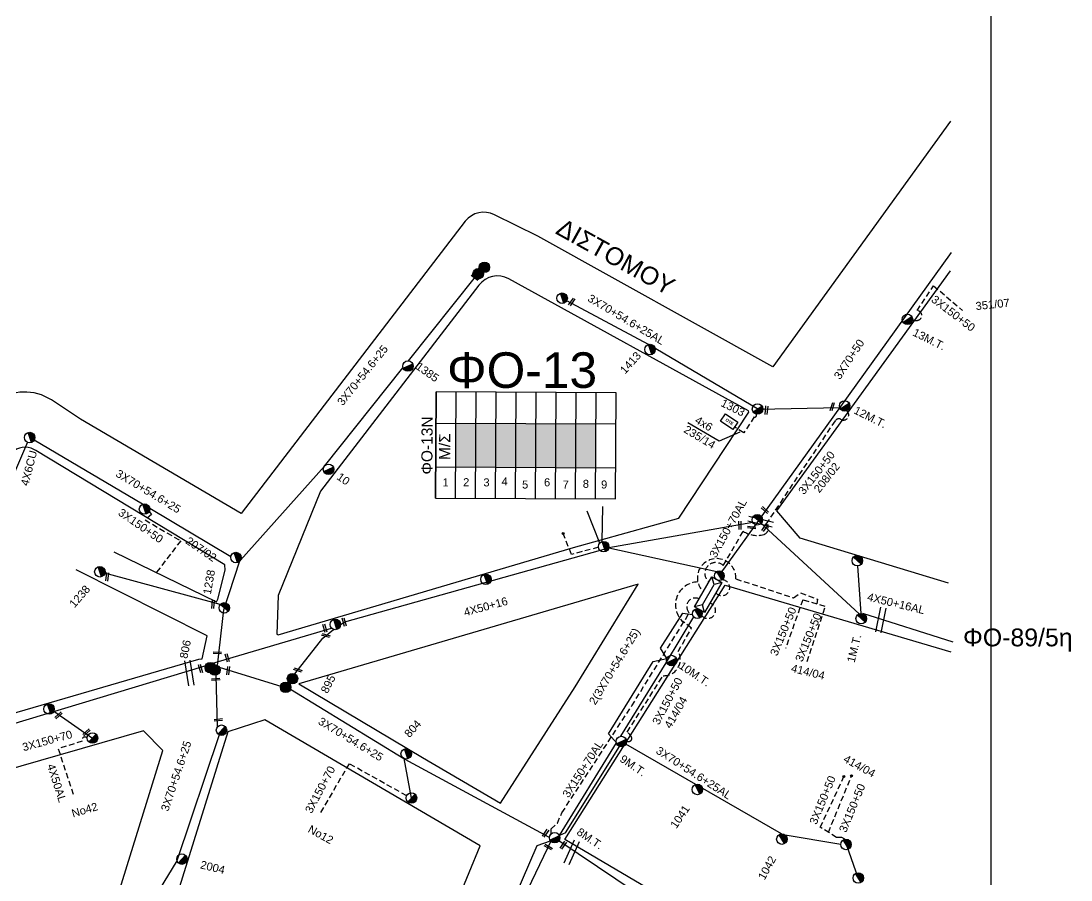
# Model space of a CAD drawing. Header units: millimetres. Extents: x 918 to 3138, y 719 to 1759.
# Drawn here: x 2747.2 to 2983.4, y 878.7 to 1071.8 of the extents above; entities that cross this region are included whole.
import ezdxf
from ezdxf.enums import TextEntityAlignment as Align

# ---------------------------------------------------------------- set-up
doc = ezdxf.new("R2010")
doc.units = ezdxf.units.MM
doc.header["$LTSCALE"] = 0.5
doc.linetypes.add('DASHED', pattern=[19.05, 12.7, -6.35])
for name, color, linetype in [('Pillar OTE', 7, 'Continuous'), ('Άγνωστα', 7, 'Continuous'), ('Ασφαλειοκιβώτια Χ.Τ 9 αναχωρήσεων', 7, 'Continuous'), ('Γυμνά εναέρια ΧΤ (3Φ)   4x50AL', 7, 'Continuous'), ('Γυμνά εναέρια ΧΤ και ΦΟΠ (3Φ)   4x50+16AL', 7, 'Continuous'), ('Επιγραφές - Σχήματα', 7, 'Continuous'), ('Καλώδια ΧΤ   3x150+70AL', 7, 'DASHED'), ('Καλώδια ΧΤ   4x6CU', 7, 'DASHED'), ('Μηχανική τομή', 7, 'Continuous'), ('Στύλος Ξύλινος', 7, 'Continuous'), ('Στύλος Ξύλινος @ 1', 7, 'Continuous'), ('Στύλος ΦΜ', 7, 'Continuous'), ('Στύλος ΦΜ @ 1', 7, 'Continuous'), ('Συνδέσεις', 7, 'Continuous'), ('Συνεστραμμένα ΧΤ   3x70+54.6+25 AL', 7, 'SYN_LINE'), ('Τομή', 7, 'Continuous'), ('Υποσταθμός εναέριος 2 στύλων', 7, 'Continuous'), ('Υποσταθμός πόλεως', 7, 'Continuous'), ('Υπόβαθρο ΔΕΗ', 7, 'Continuous'), ('Υπόγεια καλώδια Παροχών ΧΤ   4x6', 7, 'DASHED')]:
    doc.layers.add(name, color=color, linetype=linetype)
doc.styles.add('arial', font='ARIAL.TTF')
doc.styles.get("Standard").update_dxf_attribs({"font": 'ARIAL.TTF'})
doc.linetypes.add('SYN_LINE', pattern='A,0.5,-0.0001,["/\\/\\/\\/",Standard,S=0.1,R=0,X=0,Y=-0.05],-0.25', length=0.7501)
doc.dimstyles.new('ISO-25', dxfattribs={"dimtxt": 2.5, "dimasz": 2.5, "dimexe": 1.25, "dimexo": 0.625, "dimtad": 1, "dimtxsty": 'Standard', "dimcen": 2.5, "dimadec": 0, "dimazin": 0, "dimtfac": 1, "dimtmove": 0, "dimatfit": 3, "dimfxl": 1, "dimarcsym": 0})

# ---------------------------------------------------------------- blocks, each defined once
blk = doc.blocks.new('ΑΣΦΑΛΕΙΟΚΙΒΩΤΙΟ ΥΠΟΣΤΑΘΜΟΥ 9 ΑΝΑΧΩΡΗΣΕΩΝ')
at = {"layer": 'Ασφαλειοκιβώτια Χ.Τ 9 αναχωρήσεων', "ltscale": 40}
for p, q in [((-23.8, 40.36), (24.02, 40.36)), ((-9.72, 40.36), (-9.72, -40.64)), ((9.94, 40.36), (9.94, -40.64)), ((-23.8, 31.36), (24.02, 31.36)), ((-23.8, 22.36), (24.02, 22.36)), ((-23.8, 13.36), (24.02, 13.36)), ((-23.8, 4.36), (24.02, 4.36)), ((-23.8, -4.64), (24.02, -4.64)), ((-23.8, -13.64), (24.02, -13.64)), ((-23.8, -22.64), (24.02, -22.64)), ((-23.8, -31.64), (24.02, -31.64))]:
    blk.add_line(p, q, dxfattribs=at)
at = {"layer": 'Ασφαλειοκιβώτια Χ.Τ 9 αναχωρήσεων'}
blk.add_lwpolyline([(-23.8, -40.64), (24.02, -40.64), (24.02, 40.36), (-23.8, 40.36)], close=True, dxfattribs=at)
for s, p in [('1', (-18.54, 37.25)), ('2', (-18.39, 27.98)), ('3', (-18.45, 18.85)), ('4', (-17.96, 10.67)), ('5', (-19.3, 1.44)), ('6', (-18.25, -8.4)), ('7', (-19.23, -16.79)), ('8', (-18.84, -25.86)), ('9', (-19.09, -34.08))]:
    blk.add_text(s, height=3.6, rotation=270, dxfattribs=at).set_placement(p)
at = {"layer": 'Ασφαλειοκιβώτια Χ.Τ 9 αναχωρήσεων', "ltscale": 40}
for tag, height, p in [('ΟΝΟΜΑ', 5, (-0.16, 44.31)), ('ΚΕΙΜΕΝΟ 1', 2, (17.06, 35.59)), ('ΚΕΙΜΕΝΟ 2', 2, (17.06, 26.88)), ('ΚΕΙΜΕΝΟ 3', 2, (17.06, 17.69)), ('ΚΕΙΜΕΝΟ 4', 2, (17.06, 8.71)), ('ΚΕΙΜΕΝΟ 5', 2, (17.06, -0.13)), ('ΚΕΙΜΕΝΟ 6', 2, (17.06, -9.05)), ('ΚΕΙΜΕΝΟ 7', 2, (17.06, -18.13)), ('ΚΕΙΜΕΝΟ 8', 2, (17.06, -26.85)), ('ΚΕΙΜΕΝΟ 9', 2, (17.06, -35.99)), ('ΣΧ', 2, (-0.1, -42.64))]:
    blk.add_attdef(tag, text='', height=height, dxfattribs=at).set_placement(p, align=Align.MIDDLE_CENTER)
blk = doc.blocks.new('ΜΗΧΑΝΙΚΗ ΤΟΜΗ')
at = {"layer": 'Μηχανική τομή', "ltscale": 40}
for p, q in [((-1.89, 0.78), (1.89, 0.78)), ((1.89, 0), (-1.89, 0))]:
    blk.add_line(p, q, dxfattribs=at)
blk = doc.blocks.new('ΤΟΜΗ')
at = {"layer": 'Τομή', "ltscale": 40}
for p, q in [((-5.68, 0), (5.68, 0)), ((5.68, -2.33), (-5.68, -2.33))]:
    blk.add_line(p, q, dxfattribs=at)
blk = doc.blocks.new('ΥΠΑΡΧΩΝ ΤΣΙΜΕΝΤΕΝΙΟΣ ΣΤΥΛΟΣ')
at = {"layer": 'Στύλος ΦΜ'}
blk.add_hatch(color=7, dxfattribs=at).paths.add_polyline_path([(-1.29, -2.28, 0.574793), (2.62, 0, 0.268822), (1.3, 2.27)])
at = {"layer": 'Στύλος ΦΜ', "color": 7}
blk.add_line((-1.29, -2.28), (1.3, 2.27), dxfattribs=at)
blk.add_circle((0, 0), 2.62, dxfattribs=at)
at = {"layer": 'Στύλος ΦΜ', "flags": 4}
for tag, p in [('ΑΡΙΘΜΟΣ', (-4.68, 8.05)), ('ΤΥΠΟΣ', (-4.91, 3.03))]:
    blk.add_attdef(tag, p, '', height=4, dxfattribs=at)
blk = doc.blocks.new('ΥΠΑΡΧΩΝ ΞΥΛΙΝΟΣ ΣΤΥΛΟΣ')
at = {"layer": 'Στύλος Ξύλινος'}
h = blk.add_hatch(color=7, dxfattribs=at)
h.paths.add_polyline_path([(-2.62, 0, 0.270008), (-1.29, -2.28), (1.3, 2.27, 0.576266)])
h.paths.add_polyline_path([(-1.29, -2.28, 0.574793), (2.62, 0, 0.268822), (1.3, 2.27)])
at = {"layer": 'Στύλος Ξύλινος', "color": 7}
blk.add_line((-1.29, -2.28), (1.3, 2.27), dxfattribs=at)
blk.add_circle((0, 0), 2.62, dxfattribs=at)
at = {"layer": 'Στύλος Ξύλινος', "flags": 4}
for tag, p in [('ΑΡΙΘΜΟΣ', (-4.91, 8.6)), ('ΤΥΠΟΣ', (-4.85, 3.39))]:
    blk.add_attdef(tag, p, '', height=4, dxfattribs=at)
blk = doc.blocks.new('ΥΠΟΣΤΑΘΜΟΣ ΕΝΑΕΡΙΟΣ ΕΠΙ 2 ΣΤΥΛΩΝ')
at = {"layer": 'Υποσταθμός εναέριος 2 στύλων', "linetype": 'Continuous'}
for points in [[(-11.97, -2.11, 0.574793), (-8.45, -0.07, 0.268822), (-9.64, 1.98)], [(9.68, -2.15, 0.574793), (13.19, -0.1, 0.268822), (12.01, 1.95)]]:
    blk.add_hatch(color=256, dxfattribs=at).paths.add_polyline_path(points)
for p, q in [((-11.97, -2.11), (-9.64, 1.98)), ((9.68, -2.15), (12.01, 1.95))]:
    blk.add_line(p, q, dxfattribs=at)
for centre in [(-10.81, -0.07), (10.84, -0.1)]:
    blk.add_circle(centre, 2.36, dxfattribs=at)
at = {"layer": 'Υποσταθμός πόλεως', "linetype": 'Continuous', "ltscale": 40}
blk.add_lwpolyline([(-8.57, 2.82), (8.57, 2.82), (8.57, -2.82), (-8.57, -2.82)], close=True, dxfattribs=at)
for points in [[(-5.75, 0), (-8.57, 2.82)], [(-8.57, -2.82), (-5.75, 0)], [(-5.75, 0), (5.75, 0)], [(5.75, 0), (8.57, 2.82)], [(8.57, -2.82), (5.75, 0)]]:
    blk.add_lwpolyline(points, dxfattribs=at)
at = {"layer": 'Υποσταθμός εναέριος 2 στύλων', "ltscale": 40, "flags": 1}
for tag, p in [('ΜΕΤΑΣΧΗΜΑΤΙΣΜΟΣ', (14.09, 2.51)), ('ΙΣΧΥΣ', (14.07, -0.28)), ('ΑΡΙΘΜΟΣ', (14.19, -3))]:
    blk.add_attdef(tag, p, '', height=1.8, dxfattribs=at)
blk = doc.blocks.new('_ΣΥΝΔΕΣΗ')
at = {"layer": 'Συνδέσεις', "linetype": 'SYN_LINE', "ltscale": 40}
blk.add_hatch(color=256, dxfattribs=at).paths.add_polyline_path([(0.5, -0.01, 1), (-0.5, -0.01, 1)])
at = {"layer": 'Συνδέσεις'}
blk.add_circle((0, -0.01), 0.5, dxfattribs=at)
blk = doc.blocks.new('PILLAR ΟΤΕ')
at = {"layer": 'Pillar OTE', "ltscale": 40}
blk.add_lwpolyline([(-3.31, 2.02), (3.39, 2.02), (3.39, -1.99), (-3.31, -1.99)], close=True, dxfattribs=at)
at = {"layer": 'Pillar OTE', "insert": (-1.81, 0.71), "char_height": 1.3575, "width": 109.961, "attachment_point": 1}
blk.add_mtext('{\\fArial|b1|i0|c161|p34;OTE}', dxfattribs=at)

msp = doc.modelspace()

# ---------------------------------------------------------------- hatches: boundary and pattern name
at = {"layer": 'Ασφαλειοκιβώτια Χ.Τ 9 αναχωρήσεων', "ltscale": 40}
for color, points in [(30, [(2845.01, 981.4), (2844.96, 971.57), (2849.46, 971.55), (2849.51, 981.37)]), (62, [(2849.51, 981.37), (2849.46, 971.55), (2853.96, 971.52), (2854.01, 981.35)]), (27, [(2854.01, 981.35), (2853.96, 971.52), (2858.46, 971.5), (2858.51, 981.33)]), (2, [(2858.51, 981.33), (2858.46, 971.5), (2862.96, 971.48), (2863.01, 981.3)]), (6, [(2863.01, 981.3), (2862.96, 971.48), (2867.46, 971.45), (2867.51, 981.28)]), (151, [(2867.51, 981.28), (2867.46, 971.45), (2871.96, 971.43), (2872.01, 981.26)]), (85, [(2872.01, 981.26), (2871.96, 971.43), (2876.46, 971.4), (2876.51, 981.23)])]:
    msp.add_hatch(color=color, dxfattribs=at).paths.add_polyline_path(points)

# ---------------------------------------------------------------- linework, layer by layer
at = {"color": 2}
msp.add_lwpolyline([(2956.44, 1019.75), (2931.55, 985.14)], dxfattribs=at)
at = {"color": 2, "linetype": 'DASHED', "ltscale": 0.2}
for points in [[(2947.42, 1004.52), (2948.59, 1004.52, 1.034353), (2948.75, 1006.71), (2952.47, 1012.3), (2958.97, 1006.73)], [(2909.63, 957.08, 0.213816), (2914.28, 956.35, 0.586823), (2914.82, 958.69), (2930.42, 981.99, -0.316536), (2931.38, 982.36, -0.216464), (2931.49, 982.27), (2931.85, 982.15, 0.84517), (2932.91, 984.18)], [(2901.93, 945.69, -1.046077), (2905.16, 949.37)]]:
    msp.add_lwpolyline(points, format="xyb", dxfattribs=at)
at = {"color": 62}
for points in [[(2931.55, 985.14), (2904.63, 947.71)], [(2936.19, 938.61), (2935.39, 949.3)]]:
    msp.add_lwpolyline(points, dxfattribs=at)
at = {"color": 2, "linetype": 'DASHED', "ltscale": 0.2}
msp.add_lwpolyline([(2905.16, 949.37), (2909.63, 957.08)], dxfattribs=at)
at = {"color": 151, "linetype": 'DASHED', "ltscale": 0.2}
for points in [[(2900.65, 943.48, -1.55345), (2908, 946.37), (2920.98, 942.1), (2922.51, 943.22), (2926.33, 941.82), (2926.21, 940.74)], [(2883.4, 909.8), (2883.98, 909.83, 0.549001), (2884.53, 910.77, 0.113198), (2883.55, 911.92), (2891.61, 924.61), (2891.85, 924.61, 0.577058), (2895.01, 930.07), (2898.01, 935.33), (2896.07, 936.77, -0.674669), (2899.43, 945.7)]]:
    msp.add_lwpolyline(points, format="xyb", dxfattribs=at)
for points in [[(2928.11, 940.2), (2923.05, 941.64), (2919.14, 930.7)], [(2924, 927.78), (2928.11, 940.2)], [(2932.5, 887.81), (2931.84, 888.21), (2930.64, 888.21), (2926.98, 890.53), (2932.3, 901.94)], [(2928.81, 889.37), (2934.02, 902.11)]]:
    msp.add_lwpolyline(points, dxfattribs=at)
at = {"layer": 'Άγνωστα', "color": 30, "linetype": 'DASHED', "ltscale": 0.2}
msp.add_lwpolyline([(2776.03, 961.52), (2776.54, 960.86), (2775.11, 959.65), (2783.12, 954.93), (2777.63, 947.79)], dxfattribs=at)
at = {"layer": 'Άγνωστα', "color": 62, "linetype": 'SYN_LINE', "ltscale": 10}
for points in [[(2877.38, 954.42), (2874.55, 961.62)], [(2877.89, 954.75), (2878.06, 962.69)]]:
    msp.add_lwpolyline(points, dxfattribs=at)
at = {"layer": 'Άγνωστα', "color": 62, "ltscale": 40}
msp.add_lwpolyline([(2911.8, 959.06), (2879.41, 953.37)], dxfattribs=at)
at = {"layer": 'Άγνωστα', "color": 30, "ltscale": 40}
msp.add_lwpolyline([(2819.08, 936.15), (2820.07, 936.71), (2879.41, 953.37), (2903.74, 948.01)], dxfattribs=at)
at = {"layer": 'Άγνωστα', "color": 30, "linetype": 'SYN_LINE', "ltscale": 20}
msp.add_lwpolyline([(2790.37, 927.43), (2817.07, 935.29)], dxfattribs=at)
at = {"layer": 'Άγνωστα', "color": 6, "ltscale": 40}
msp.add_lwpolyline([(2808.8, 925), (2815.1, 933.01), (2817.52, 935.01)], dxfattribs=at)
at = {"layer": 'Άγνωστα', "color": 27, "linetype": 'DASHED', "ltscale": 0.2}
msp.add_lwpolyline([(2760.98, 909.87), (2755.59, 908.19)], dxfattribs=at)
at = {"layer": 'Άγνωστα', "color": 6, "linetype": 'DASHED', "ltscale": 0.2}
msp.add_lwpolyline([(2833.96, 897.6), (2821.02, 904.81), (2814.41, 893.56)], dxfattribs=at)
at = {"layer": 'Άγνωστα', "color": 27, "linetype": 'DASHED', "ltscale": 0.2}
msp.add_arc((2761.57, 910.16), 0.653, 37.2216, 205.8976, dxfattribs=at)
at = {"layer": 'Γυμνά εναέρια ΧΤ (3Φ)   4x50AL', "color": 27, "linetype": 'DASHED', "ltscale": 0.2}
msp.add_lwpolyline([(2755.59, 908.19), (2759.13, 897.34)], dxfattribs=at)
at = {"layer": 'Γυμνά εναέρια ΧΤ και ΦΟΠ (3Φ)   4x50+16AL', "color": 62, "ltscale": 40}
msp.add_lwpolyline([(2935.72, 938.52), (2913.4, 959.1)], dxfattribs=at)
at = {"layer": 'Γυμνά εναέρια ΧΤ και ΦΟΠ (3Φ)   4x50+16AL', "color": 27, "ltscale": 40}
msp.add_lwpolyline([(2956.84, 932.18), (2936.53, 938.56)], dxfattribs=at)
at = {"layer": 'Επιγραφές - Σχήματα'}
msp.add_lwpolyline([(936.87, 1745.25), (2965.33, 1745.25), (2965.33, 743.52), (936.87, 743.52)], close=True, dxfattribs=at)
at = {"layer": 'Επιγραφές - Σχήματα', "color": 30, "linetype": 'DASHED', "ltscale": 0.2}
msp.add_arc((2904.84, 944.39), 1.77, 220.012, 90.6886, dxfattribs=at)
at = {"layer": 'Επιγραφές - Σχήματα', "color": 27, "linetype": 'DASHED', "ltscale": 0.2}
msp.add_arc((2901.65, 939.26), 1.78, 220.2581, 73.3971, dxfattribs=at)
at = {"layer": 'Καλώδια ΧΤ   3x150+70AL', "color": 6, "ltscale": 0.2}
msp.add_lwpolyline([(2866.44, 889.03), (2866.41, 890.13), (2867.84, 891.44), (2868.87, 893.78), (2884.57, 917.83), (2897.5, 938.66), (2897.18, 939.24, -0.720609), (2899.63, 941.91, 0.21432)], format="xyb", dxfattribs=at)
at = {"layer": 'Καλώδια ΧΤ   4x6CU', "color": 30, "linetype": 'SYN_LINE', "ltscale": 10}
msp.add_lwpolyline([(2748.67, 977.1), (2744.59, 967.68)], dxfattribs=at)
at = {"layer": 'Συνεστραμμένα ΧΤ   3x70+54.6+25 AL', "color": 85, "ltscale": 15}
msp.add_line((2869.68, 889.25), (2868.31, 888.64), dxfattribs=at)
at = {"layer": 'Συνεστραμμένα ΧΤ   3x70+54.6+25 AL', "color": 30, "ltscale": 20}
for points in [[(2834.35, 995.41), (2849.45, 1014.32)], [(2796.58, 950.6), (2815.44, 971.75), (2833.12, 993.87)], [(2794.38, 951.31), (2776.17, 962.2), (2750.18, 977.57)], [(2792.01, 940.61), (2766.09, 947.66)]]:
    msp.add_lwpolyline(points, dxfattribs=at)
at = {"layer": 'Συνεστραμμένα ΧΤ   3x70+54.6+25 AL', "color": 62, "ltscale": 20}
for points in [[(2888.33, 999.07), (2869.95, 1008.93)], [(2931.35, 984.86), (2913.1, 984.44), (2888.31, 999.07)]]:
    msp.add_lwpolyline(points, dxfattribs=at)
at = {"layer": 'Συνεστραμμένα ΧΤ   3x70+54.6+25 AL', "color": 30, "ltscale": 10}
msp.add_lwpolyline([(2791.39, 926.92), (2792.8, 939.42), (2796.41, 950.41)], dxfattribs=at)
at = {"layer": 'Συνεστραμμένα ΧΤ   3x70+54.6+25 AL', "color": 85, "ltscale": 10}
msp.add_lwpolyline([(2892.46, 928.49), (2891.06, 930.81), (2896.07, 938.7), (2898.26, 938.37)], dxfattribs=at)
at = {"layer": 'Συνεστραμμένα ΧΤ   3x70+54.6+25 AL', "color": 27, "ltscale": 15}
msp.add_lwpolyline([(2892.41, 927.66), (2898.54, 937.82)], dxfattribs=at)
at = {"layer": 'Συνεστραμμένα ΧΤ   3x70+54.6+25 AL', "color": 85, "ltscale": 20}
for points in [[(2881.28, 909.32), (2879.31, 911.56), (2889.39, 927.82), (2892.46, 928.49)], [(2813.9, 743.52), (2825.76, 783.77), (2829.68, 797.52), (2843.85, 835.02), (2853.9, 861.4), (2865.72, 885.89), (2866.4, 887.32)]]:
    msp.add_lwpolyline(points, dxfattribs=at)
at = {"layer": 'Συνεστραμμένα ΧΤ   3x70+54.6+25 AL', "color": 27, "ltscale": 20}
for points in [[(2642.45, 864.86), (2664.4, 880.67), (2693.22, 898.3), (2736.36, 911.11), (2788.86, 926.91)], [(2882.08, 910.97), (2892.31, 927.5), (2892.41, 927.66)], [(2868.29, 888.68), (2881.15, 909.47)], [(2843.93, 836.58), (2843.26, 837.9), (2851.9, 861.2), (2853.84, 861.27), (2853.14, 862.98), (2863.31, 886.38), (2866.26, 887.49)]]:
    msp.add_lwpolyline(points, dxfattribs=at)
at = {"layer": 'Συνεστραμμένα ΧΤ   3x70+54.6+25 AL', "color": 6, "ltscale": 20}
for points in [[(2791.8, 926.52), (2807.84, 921.56), (2833.3, 905.98)], [(2791.66, 911.67), (2791.74, 911.31), (2782.28, 882.98), (2764.45, 853.8)], [(2833.53, 905.84), (2865.85, 888.38)]]:
    msp.add_lwpolyline(points, dxfattribs=at)
at = {"layer": 'Συνεστραμμένα ΧΤ   3x70+54.6+25 AL', "color": 6, "ltscale": 10}
for points in [[(2791, 924.72), (2791.34, 913.03)], [(2833.3, 905.98), (2834.97, 897.04)]]:
    msp.add_lwpolyline(points, dxfattribs=at)
at = {"layer": 'Συνεστραμμένα ΧΤ   3x70+54.6+25 AL', "color": 27, "ltscale": 10}
msp.add_lwpolyline([(2754.58, 916.59), (2763.27, 910.59)], dxfattribs=at)
at = {"layer": 'Συνεστραμμένα ΧΤ   3x70+54.6+25 AL', "color": 85, "ltscale": 15}
msp.add_lwpolyline([(2869.68, 889.25), (2881.84, 908.68)], dxfattribs=at)
at = {"layer": 'Συνεστραμμένα ΧΤ   3x70+54.6+25 AL', "color": 151, "ltscale": 20}
msp.add_lwpolyline([(2918.22, 889.02), (2883.25, 909.21)], dxfattribs=at)
at = {"layer": 'Συνεστραμμένα ΧΤ   3x70+54.6+25 AL', "color": 151, "ltscale": 15}
msp.add_lwpolyline([(2931.57, 886.61), (2918.62, 888.79)], dxfattribs=at)
at = {"layer": 'Συνεστραμμένα ΧΤ   3x70+54.6+25 AL', "color": 5, "ltscale": 20}
msp.add_lwpolyline([(2956.33, 829.4), (2947.33, 838.77), (2889.7, 872.96), (2868.2, 887.5)], dxfattribs=at)
at = {"layer": 'Συνεστραμμένα ΧΤ   3x70+54.6+25 AL', "color": 151, "ltscale": 10}
msp.add_lwpolyline([(2935.52, 879.11), (2932.92, 886.38)], dxfattribs=at)
at = {"layer": 'Υπόβαθρο ΔΕΗ'}
for points in [[(2956.28, 1049.35), (2916.27, 994.08), (2863.44, 1023.46), (2853.69, 1028.29, 0.353612), (2847.14, 1026.83), (2796.76, 961.05), (2760.61, 982.32), (2754.05, 986.61, 0.311736), (2741.51, 986.28)], [(2910.82, 984.18), (2856.89, 1013.87, 0.374201), (2850.21, 1012.43), (2814.54, 966.12), (2805.06, 942.67), (2804.73, 933.98), (2805.06, 933.82), (2841.8, 944.67), (2871.48, 953.43), (2895.18, 960.01), (2910.89, 983.84), (2910.82, 984.18)], [(2793.08, 949.54), (2750.57, 975.22), (2750.09, 975.47, 0.320479), (2745.1, 974.78), (2681.35, 902.2), (2683.74, 897.92), (2742.78, 915.37), (2787.19, 928.29), (2787.97, 928.36), (2789.09, 933.54), (2759.64, 948.45)]]:
    msp.add_lwpolyline(points, format="xyb", dxfattribs=at)
for points in [[(2955.83, 945.41), (2922.42, 955.55), (2917.2, 961.69), (2956.27, 1015.69)], [(2904.2, 977.35), (2897.18, 981.51)], [(2768.05, 952.47), (2791.16, 941.18), (2791.45, 941.82), (2793.16, 948.36), (2793.08, 949.54)], [(2855.08, 895.95), (2871.87, 922.07), (2886.04, 945.22), (2809.7, 922.74), (2837.53, 906.19), (2855.08, 895.95)], [(2955.4, 837), (2913.92, 861.58), (2869.53, 887.8), (2905.6, 945), (2956.31, 929.97)], [(2777.61, 859.97), (2833.18, 844.39), (2850.46, 886.32), (2802.05, 914.64), (2793.72, 911.96), (2780.96, 871.14), (2777.61, 859.97)], [(2765.12, 863.55), (2765.78, 864.75), (2779.08, 907.79), (2774.77, 912.17), (2695.84, 889.46), (2695.24, 882.67), (2752.16, 866.99), (2765.12, 863.55)]]:
    msp.add_lwpolyline(points, dxfattribs=at)
at = {"layer": 'Υπόβαθρο ΔΕΗ', "color": 62, "linetype": 'DASHED', "ltscale": 0.2}
msp.add_lwpolyline([(2877.09, 953.48), (2871, 951.88), (2869.16, 956.58)], dxfattribs=at)
at = {"layer": 'Υπόγεια καλώδια Παροχών ΧΤ   4x6', "color": 62, "linetype": 'DASHED', "ltscale": 0.2}
msp.add_lwpolyline([(2912.62, 983.42, -0.638812), (2912.11, 982.79), (2909.76, 979.24), (2907.74, 980.53)], format="xyb", dxfattribs=at)

# ---------------------------------------------------------------- block references
at = {"layer": 'Pillar OTE', "xscale": 0.5, "yscale": 0.5, "zscale": 0.5, "rotation": 326.4512220921492}
msp.add_blockref('PILLAR ΟΤΕ', (2906.48, 981.73), dxfattribs=at)
at = {"layer": 'Ασφαλειοκιβώτια Χ.Τ 9 αναχωρήσεων', "xscale": 0.4999999999999999, "yscale": 0.4999999999999999, "zscale": 0.4999999999999999, "rotation": 89.70135055606067}
msp.add_blockref('ΑΣΦΑΛΕΙΟΚΙΒΩΤΙΟ ΥΠΟΣΤΑΘΜΟΥ 9 ΑΝΑΧΩΡΗΣΕΩΝ', (2860.67, 976.35), dxfattribs=at).add_auto_attribs({'ΟΝΟΜΑ': 'ΦΟ-13Ν'})
at = {"layer": 'Μηχανική τομή'}
for p, xscale, yscale, zscale, rotation in [((2849.22, 1014.01), 0.4999999999999994, 0.4999999999999994, 0.4999999999999994, 323.4536695641671), ((2871.23, 1008.55), 0.4999999999999994, 0.4999999999999994, 0.4999999999999994, 55.12179364433318), ((2915.06, 984.29), 0.4999999999999995, 0.4999999999999995, 0.4999999999999995, 85.01312929075398), ((2929.84, 985.04), 0.4999999999999994, 0.4999999999999994, 0.4999999999999994, 71.98261759823623), ((2914.65, 962.04), 0.4999999999999992, 0.4999999999999992, 0.4999999999999992, 138.0897231105671), ((2909.08, 958.4), 0.4999999999999993, 0.4999999999999993, 0.4999999999999993, 90.3602728198193), ((2914.68, 957.81), 0.4999999999999994, 0.4999999999999994, 0.4999999999999994, 55.12179364433318), ((2911.55, 958.12), 0.4999999999999993, 0.4999999999999993, 0.4999999999999993, 174.0788541425915), ((2766.78, 946.83), 0.4999999999999992, 0.4999999999999992, 0.4999999999999992, 83.91715066568594), ((2790.58, 940.64), 0.4999999999999994, 0.4999999999999994, 0.4999999999999994, 84.36195175514857), ((2820.07, 936.71), 0.4999999999999993, 0.4999999999999993, 0.4999999999999993, 106.1897150475487), ((2815.75, 935.35), 0.4999999999999993, 0.4999999999999993, 0.4999999999999993, 106.1897150475487), ((2815.71, 933.49), 0.4999999999999993, 0.4999999999999993, 0.4999999999999993, 343.7782356133243), ((2791.37, 929.56), 0.4999999999999993, 0.4999999999999993, 0.4999999999999993, 358.1825650380956), ((2793.78, 928.68), 0.4999999999999993, 0.4999999999999993, 0.4999999999999993, 106.1897150475487), ((2787.73, 926.26), 0.4999999999999993, 0.4999999999999993, 0.4999999999999993, 106.1897150475487), ((2793.59, 925.77), 0.4999999999999994, 0.4999999999999994, 0.4999999999999994, 262.3110619929045), ((2809.39, 925.68), 0.4999999999999994, 0.4999999999999994, 0.4999999999999994, 341.1200997918885), ((2791.03, 923.6), 0.4999999999999994, 0.4999999999999994, 0.4999999999999994, 4.926795597586384), ((2755.78, 915.53), 0.4999999999999994, 0.4999999999999994, 0.4999999999999994, 41.89498136569356), ((2791.6, 914.47), 0.4999999999999994, 0.4999999999999994, 0.4999999999999994, 4.926795597586384), ((2762.07, 911.7), 0.4999999999999994, 0.4999999999999994, 0.4999999999999994, 41.89498136569356), ((2865.36, 889.07), 0.4999999999999994, 0.4999999999999994, 0.4999999999999994, 55.12179364433318), ((2865.72, 885.89), 0.4999999999999993, 0.4999999999999993, 0.4999999999999993, 329.8715881875505), ((2869.32, 886.4), 0.4999999999999994, 0.4999999999999994, 0.4999999999999994, 55.12179364433318)]:
    msp.add_blockref('ΜΗΧΑΝΙΚΗ ΤΟΜΗ', p, dxfattribs=dict(at, xscale=xscale, yscale=yscale, zscale=zscale, rotation=rotation))
at = {"layer": 'Στύλος Ξύλινος @ 1', "ltscale": 40, "xscale": 0.4499999999998181, "yscale": 0.4499999999998181, "zscale": 0.4499999999998181}
for p in [(2850.04, 1015), (2851.43, 1016.44), (2790.81, 925.89), (2806.74, 921.99)]:
    msp.add_blockref('ΥΠΑΡΧΩΝ ΞΥΛΙΝΟΣ ΣΤΥΛΟΣ', p, dxfattribs=at)
at = {"layer": 'Στύλος Ξύλινος @ 1', "ltscale": 40}
ref = msp.add_blockref('ΥΠΑΡΧΩΝ ΞΥΛΙΝΟΣ ΣΤΥΛΟΣ', (2789.79, 926.41), dxfattribs=dict(at, xscale=0.449999999999818, yscale=0.449999999999818, zscale=0.449999999999818, rotation=78.18994656615429))
ref.add_attrib('ΤΥΠΟΣ', '806', (2784.59, 928.32), dxfattribs={"layer": 'Στύλος Ξύλινος', "height": 1.8, "rotation": 78.1899, "flags": 4})
ref = msp.add_blockref('ΥΠΑΡΧΩΝ ΞΥΛΙΝΟΣ ΣΤΥΛΟΣ', (2808.27, 923.94), dxfattribs=dict(at, xscale=0.449999999999818, yscale=0.449999999999818, zscale=0.449999999999818, rotation=63.22109210850687))
ref.add_attrib('ΤΥΠΟΣ', '895', (2816.14, 920.46), dxfattribs={"layer": 'Στύλος Ξύλινος', "height": 1.8, "rotation": 63.2211, "flags": 4})
at = {"layer": 'Στύλος ΦΜ @ 1', "ltscale": 40, "xscale": 0.449999999999818, "yscale": 0.449999999999818, "zscale": 0.449999999999818}
for p, rotation in [((2868.92, 1009.51), 48.03236905803713), ((2749.16, 978.16), 48.03236905803713), ((2774.99, 962.08), 48.03236905803713), ((2912.81, 959.66), 76.01064530749025), ((2878.26, 953.63), 48.03236905803713), ((2795.55, 951.17), 48.03236905803713), ((2935.3, 950.47), 76.01064530749025), ((2851.77, 946.28), 48.03236905803713), ((2817.9, 936.12), 48.03236905803713), ((2753.52, 917.11), 48.03236905803713), ((2763.27, 910.59), 346.4409163168586), ((2792.3, 912.35), 346.4409163168586), ((2835.03, 897.1), 346.4409163168586), ((2932.75, 886.65), 61.11600045168757), ((2935.52, 879.11), 61.11600045168757)]:
    msp.add_blockref('ΥΠΑΡΧΩΝ ΤΣΙΜΕΝΤΕΝΙΟΣ ΣΤΥΛΟΣ', p, dxfattribs=dict(at, rotation=rotation))
at = {"layer": 'Στύλος ΦΜ @ 1', "ltscale": 40}
ref = msp.add_blockref('ΥΠΑΡΧΩΝ ΤΣΙΜΕΝΤΕΝΙΟΣ ΣΤΥΛΟΣ', (2946.59, 1004.74), dxfattribs=dict(at, xscale=0.449999999999818, yscale=0.449999999999818, zscale=0.449999999999818, rotation=333.5912799029864))
ref.add_attrib('ΤΥΠΟΣ', '13M.T.', (2947.58, 1001.2), dxfattribs={"layer": 'Στύλος ΦΜ', "height": 1.8, "rotation": 333.5913, "flags": 4})
ref = msp.add_blockref('ΥΠΑΡΧΩΝ ΤΣΙΜΕΝΤΕΝΙΟΣ ΣΤΥΛΟΣ', (2888.68, 997.95), dxfattribs=dict(at, xscale=0.449999999999818, yscale=0.449999999999818, zscale=0.449999999999818, rotation=48.03236905803713))
ref.add_attrib('ΤΥΠΟΣ', '1413', (2883.07, 992.31), dxfattribs={"layer": 'Στύλος ΦΜ', "height": 1.8, "rotation": 48.0324, "flags": 4})
ref = msp.add_blockref('ΥΠΑΡΧΩΝ ΤΣΙΜΕΝΤΕΝΙΟΣ ΣΤΥΛΟΣ', (2834.24, 994.24), dxfattribs=dict(at, xscale=0.449999999999818, yscale=0.449999999999818, zscale=0.449999999999818, rotation=324.8577115320281))
ref.add_attrib('ΤΥΠΟΣ', '1385', (2835.82, 993.75), dxfattribs={"layer": 'Στύλος ΦΜ', "height": 1.8, "rotation": 324.8577, "flags": 4})
ref = msp.add_blockref('ΥΠΑΡΧΩΝ ΤΣΙΜΕΝΤΕΝΙΟΣ ΣΤΥΛΟΣ', (2912.87, 984.58), dxfattribs=dict(at, xscale=0.449999999999818, yscale=0.449999999999818, zscale=0.449999999999818, rotation=333.5912799029864))
ref.add_attrib('ΤΥΠΟΣ', '1303', (2904.42, 985.34), dxfattribs={"layer": 'Στύλος ΦΜ', "height": 1.8, "rotation": 333.5913, "flags": 4})
ref = msp.add_blockref('ΥΠΑΡΧΩΝ ΤΣΙΜΕΝΤΕΝΙΟΣ ΣΤΥΛΟΣ', (2932.46, 985.27), dxfattribs=dict(at, xscale=0.449999999999818, yscale=0.449999999999818, zscale=0.449999999999818, rotation=333.5912799029864))
ref.add_attrib('ΤΥΠΟΣ', '12M.T.', (2934.33, 983.68), dxfattribs={"layer": 'Στύλος ΦΜ', "height": 1.8, "rotation": 333.5913, "flags": 4})
ref = msp.add_blockref('ΥΠΑΡΧΩΝ ΤΣΙΜΕΝΤΕΝΙΟΣ ΣΤΥΛΟΣ', (2816.37, 971.02), dxfattribs=dict(at, xscale=0.449999999999818, yscale=0.449999999999818, zscale=0.449999999999818, rotation=324.8577115320281))
ref.add_attrib('ΤΥΠΟΣ', '10', (2818.06, 968.93), dxfattribs={"layer": 'Στύλος ΦΜ', "height": 1.8, "rotation": 324.8577, "flags": 4})
ref = msp.add_blockref('ΥΠΑΡΧΩΝ ΤΣΙΜΕΝΤΕΝΙΟΣ ΣΤΥΛΟΣ', (2764.95, 947.97), dxfattribs=dict(at, xscale=0.449999999999818, yscale=0.449999999999818, zscale=0.449999999999818, rotation=48.93214490598544))
ref.add_attrib('ΤΥΠΟΣ', '1238', (2759.24, 939.75), dxfattribs={"layer": 'Στύλος ΦΜ', "height": 1.8, "rotation": 48.9321, "flags": 4})
ref = msp.add_blockref('ΥΠΑΡΧΩΝ ΤΣΙΜΕΝΤΕΝΙΟΣ ΣΤΥΛΟΣ', (2792.92, 939.86), dxfattribs=dict(at, xscale=0.449999999999818, yscale=0.449999999999818, zscale=0.449999999999818, rotation=80.08596706537521))
ref.add_attrib('ΤΥΠΟΣ', '1238', (2789.9, 942.75), dxfattribs={"layer": 'Στύλος ΦΜ', "height": 1.8, "rotation": 80.086, "flags": 4})
ref = msp.add_blockref('ΥΠΑΡΧΩΝ ΤΣΙΜΕΝΤΕΝΙΟΣ ΣΤΥΛΟΣ', (2936.18, 937.43), dxfattribs=dict(at, xscale=0.449999999999818, yscale=0.449999999999818, zscale=0.449999999999818, rotation=76.01064530749025))
ref.add_attrib('ΤΥΠΟΣ', '1M.T.', (2934.68, 927.41), dxfattribs={"layer": 'Στύλος ΦΜ', "height": 1.8, "rotation": 76.0106, "flags": 4})
ref = msp.add_blockref('ΥΠΑΡΧΩΝ ΤΣΙΜΕΝΤΕΝΙΟΣ ΣΤΥΛΟΣ', (2893.53, 928.01), dxfattribs=dict(at, xscale=0.449999999999818, yscale=0.449999999999818, zscale=0.449999999999818, rotation=325.9575531005773))
ref.add_attrib('ΤΥΠΟΣ', '10M.T.', (2895, 926.43), dxfattribs={"layer": 'Στύλος ΦΜ', "height": 1.8, "rotation": 325.9576, "flags": 4})
ref = msp.add_blockref('ΥΠΑΡΧΩΝ ΤΣΙΜΕΝΤΕΝΙΟΣ ΣΤΥΛΟΣ', (2833.85, 907.03), dxfattribs=dict(at, xscale=0.449999999999818, yscale=0.449999999999818, zscale=0.449999999999818, rotation=48.03236905803713))
ref.add_attrib('ΤΥΠΟΣ', '804', (2834.57, 910.53), dxfattribs={"layer": 'Στύλος ΦΜ', "height": 1.8, "rotation": 48.0324, "flags": 4})
ref = msp.add_blockref('ΥΠΑΡΧΩΝ ΤΣΙΜΕΝΤΕΝΙΟΣ ΣΤΥΛΟΣ', (2882.23, 909.8), dxfattribs=dict(at, xscale=0.449999999999818, yscale=0.449999999999818, zscale=0.449999999999818, rotation=325.9575531005773))
ref.add_attrib('ΤΥΠΟΣ', '9M.T.', (2881.71, 905.46), dxfattribs={"layer": 'Στύλος ΦΜ', "height": 1.8, "rotation": 325.9576, "flags": 4})
ref = msp.add_blockref('ΥΠΑΡΧΩΝ ΤΣΙΜΕΝΤΕΝΙΟΣ ΣΤΥΛΟΣ', (2899.33, 899.02), dxfattribs=dict(at, xscale=0.449999999999818, yscale=0.449999999999818, zscale=0.449999999999818, rotation=56.00533271122939))
ref.add_attrib('ΤΥΠΟΣ', '1041', (2894.6, 890.07), dxfattribs={"layer": 'Στύλος ΦΜ', "height": 1.8, "rotation": 56.0053, "flags": 4})
ref = msp.add_blockref('ΥΠΑΡΧΩΝ ΤΣΙΜΕΝΤΕΝΙΟΣ ΣΤΥΛΟΣ', (2867.23, 888.16), dxfattribs=dict(at, xscale=0.449999999999818, yscale=0.449999999999818, zscale=0.449999999999818, rotation=325.9575531005773))
ref.add_attrib('ΤΥΠΟΣ', '8M.T.', (2872.01, 889.03), dxfattribs={"layer": 'Στύλος ΦΜ', "height": 1.8, "rotation": 325.9576, "flags": 4})
ref = msp.add_blockref('ΥΠΑΡΧΩΝ ΤΣΙΜΕΝΤΕΝΙΟΣ ΣΤΥΛΟΣ', (2918.34, 887.84), dxfattribs=dict(at, xscale=0.449999999999818, yscale=0.449999999999818, zscale=0.449999999999818, rotation=61.11600045168757))
ref.add_attrib('ΤΥΠΟΣ', '1042', (2914.43, 878.51), dxfattribs={"layer": 'Στύλος ΦΜ', "height": 1.8, "rotation": 61.116, "flags": 4})
ref = msp.add_blockref('ΥΠΑΡΧΩΝ ΤΣΙΜΕΝΤΕΝΙΟΣ ΣΤΥΛΟΣ', (2783.4, 883.35), dxfattribs=dict(at, xscale=0.449999999999818, yscale=0.449999999999818, zscale=0.449999999999818, rotation=346.4409163168586))
ref.add_attrib('ΤΥΠΟΣ', '2004', (2787.39, 881.3), dxfattribs={"layer": 'Στύλος ΦΜ', "height": 1.8, "rotation": 346.4409, "flags": 4})
at = {"layer": 'Συνδέσεις', "xscale": 0.4500000000002728, "yscale": 0.4500000000002728, "zscale": 0.4500000000002728}
for p in [(2869.16, 956.59), (2932.3, 901.94), (2934.02, 902.11)]:
    msp.add_blockref('_ΣΥΝΔΕΣΗ', p, dxfattribs=at)
at = {"layer": 'Τομή'}
for p, xscale, yscale, zscale, rotation in [((2913.41, 958.66), 0.4999999999999997, 0.4999999999999997, 0.4999999999999997, 166.1055824482189), ((2941.18, 937.01), 0.4999999999999997, 0.4999999999999997, 0.4999999999999997, 258.6263203369466), ((2785.64, 925.31), 0.4999999999999996, 0.4999999999999996, 0.4999999999999996, 278.7984053041921), ((2871.61, 884.64), 0.4999999999999997, 0.4999999999999997, 0.4999999999999997, 245.9884664023422)]:
    msp.add_blockref('ΤΟΜΗ', p, dxfattribs=dict(at, xscale=xscale, yscale=yscale, zscale=zscale, rotation=rotation))
at = {"layer": 'Υποσταθμός εναέριος 2 στύλων', "xscale": 0.4554264670532422, "yscale": 0.4554264670532422, "zscale": 0.4554264670532422, "rotation": 59.90909724977795}
msp.add_blockref('ΥΠΟΣΤΑΘΜΟΣ ΕΝΑΕΡΙΟΣ ΕΠΙ 2 ΣΤΥΛΩΝ', (2901.76, 942.84), dxfattribs=at)

# ---------------------------------------------------------------- texts
at = {"ltscale": 40, "insert": (2843.02, 997.33), "char_height": 6, "width": 17.8089, "attachment_point": 1, "style": 'arial'}
msp.add_mtext('{\\H1.3333x;ΦO-13}', dxfattribs=at)
at = {"layer": 'Άγνωστα', "ltscale": 40, "char_height": 1.8, "width": 17.1868, "attachment_point": 1, "style": 'arial'}
for s, insert, rotation in [('3X150+50', (2952.85, 1010.3), 322.7629), ('351/07', (2961.81, 1008.61), 5.9937), ('3X70+50', (2929.9, 992.04), 56.5066), ('3X150+50', (2921.87, 966.27), 51.9005), ('208/02', (2925.34, 966.68), 51.9005), ('3X150+50', (2769.91, 962.35), 325.3792), ('207/02', (2785.08, 955.98), 325.3792), ('4X50+16', (2846.6, 939.69), 15.2066), ('3X150+50', (2915.6, 929.58), 67.5483), ('3X150+50', (2921.25, 928.23), 67.5483), ('414/04', (2920.69, 927.24), 346.3798), ('3X150+50', (2889.08, 914.22), 61.9894), ('414/04', (2891.78, 913.45), 60.1616), ('3X150+70', (2747.31, 909.32), 15.4373), ('414/04', (2932.87, 906.92), 331.201), ('3X150+70', (2810.97, 894.32), 61.9894), ('3X150+50', (2924.45, 891.65), 67.5483), ('3X150+50', (2931.1, 889.86), 67.5483), ('Νο42', (2758.39, 894.43), 16.5322), ('Νο12', (2812.44, 891.11), 331.0491)]:
    msp.add_mtext(s, dxfattribs=dict(at, insert=insert, rotation=rotation))
at = {"layer": 'Γυμνά εναέρια ΧΤ (3Φ)   4x50AL', "ltscale": 40, "insert": (2754.74, 905), "char_height": 1.8, "width": 17.1868, "attachment_point": 1, "rotation": 287.8015, "style": 'arial'}
msp.add_mtext('4X50AL', dxfattribs=at)
at = {"layer": 'Γυμνά εναέρια ΧΤ και ΦΟΠ (3Φ)   4x50+16AL', "ltscale": 40, "insert": (2937.83, 943.28), "char_height": 1.8, "width": 17.1868, "attachment_point": 1, "rotation": 346.3798, "style": 'arial'}
msp.add_mtext('4X50+16AL', dxfattribs=at)
at = {"layer": 'Επιγραφές - Σχήματα', "insert": (2869.15, 1027.63), "char_height": 4, "width": 90.8081, "attachment_point": 1, "rotation": 331.0487, "style": 'arial'}
msp.add_mtext('ΔΙΣΤΟΜΟΥ', dxfattribs=at)
at = {"layer": 'Επιγραφές - Σχήματα', "insert": (2841.23, 973.11), "char_height": 2.5, "width": 3.2229, "attachment_point": 1, "rotation": 89.7014}
msp.add_mtext('Μ/Σ', dxfattribs=at)
at = {"layer": 'Επιγραφές - Σχήματα', "insert": (2959.08, 935.21), "char_height": 4, "width": 15.1545, "attachment_point": 1}
msp.add_mtext('ΦΟ-89/5η', dxfattribs=at)
at = {"layer": 'Καλώδια ΧΤ   3x150+70AL', "ltscale": 0.2, "char_height": 1.8, "width": 17.1868, "attachment_point": 1, "style": 'arial'}
for insert, rotation in [((2901.91, 951.8), 61.0869), ((2868.84, 897.98), 57.178)]:
    msp.add_mtext('3X150+70AL', dxfattribs=dict(at, insert=insert, rotation=rotation))
at = {"layer": 'Καλώδια ΧΤ   4x6CU', "ltscale": 0.2, "insert": (2747.1, 967.6), "char_height": 1.8, "width": 17.1868, "attachment_point": 1, "rotation": 75.5365, "style": 'arial'}
msp.add_mtext('4X6CU', dxfattribs=at)
at = {"layer": 'Συνεστραμμένα ΧΤ   3x70+54.6+25 AL', "ltscale": 20, "char_height": 1.8, "width": 17.1868, "attachment_point": 1, "style": 'arial'}
for s, insert, rotation in [('3X70+54.6+25AL', (2875.39, 1010.51), 329.2054), ('4x6', (2899.51, 983.12), 329.2054), ('235/14', (2897.02, 981.01), 329.2054), ('3X70+54.6+25AL', (2890.82, 908.8), 327.1609)]:
    msp.add_mtext(s, dxfattribs=dict(at, insert=insert, rotation=rotation))
at = {"layer": 'Συνεστραμμένα ΧΤ   3x70+54.6+25 AL', "ltscale": 40, "char_height": 1.8, "width": 17.1868, "attachment_point": 1, "style": 'arial'}
for s, insert, rotation in [('3X70+54.6+25', (2818.16, 986.3), 51.2399), ('3X70+54.6+25', (2769.26, 971.1), 328.9171), ('2(3X70+54.6+25)', (2874.83, 918.81), 58.7394), ('3X70+54.6+25', (2814.8, 915.38), 328.7394), ('3X70+54.6+25', (2778.61, 894.52), 71.4269)]:
    msp.add_mtext(s, dxfattribs=dict(at, insert=insert, rotation=rotation))

# ---------------------------------------------------------------- leaders
at = {"layer": 'Επιγραφές - Σχήματα', "ltscale": 40}
msp.add_leader([(2908.88, 979.4), (2904.2, 977.35)], dimstyle='ISO-25', override={"dimasz": 1, "dimtad": 0}, dxfattribs=at)

doc.saveas('drawing.dxf')
